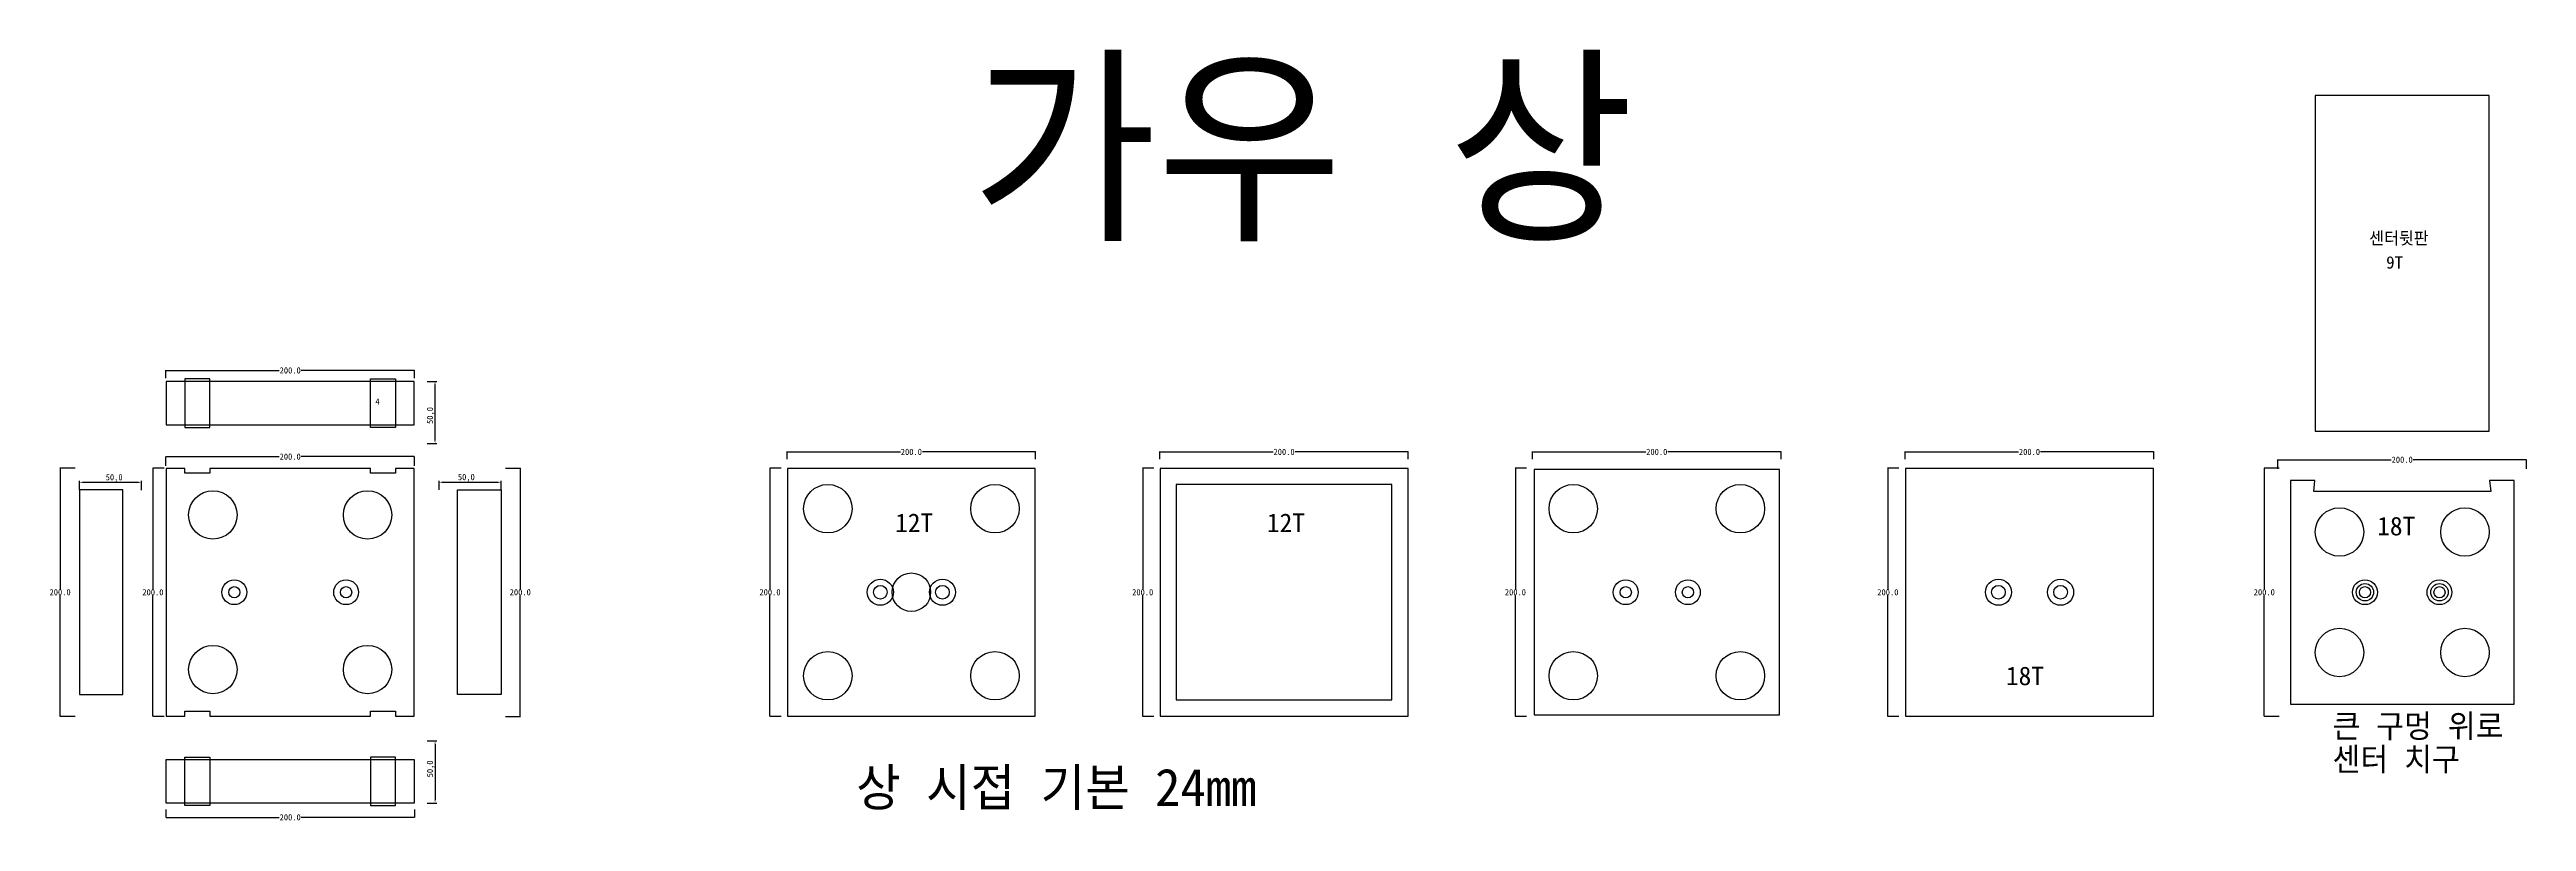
# Model space of a CAD drawing. Header units: millimetres. Extents: x 493 to 2486, y 191 to 813.
import ezdxf

# ---------------------------------------------------------------- set-up
doc = ezdxf.new("R2010")
doc.units = ezdxf.units.MM
for name, color, linetype in [('TEXT', 7, 'Continuous'), ('볼트 구멍', 7, 'Continuous'), ('치구', 7, 'Continuous'), ('치수', 7, 'Continuous')]:
    doc.layers.add(name, color=color, linetype=linetype)
doc.dimstyles.new('ISO-25', dxfattribs={"dimtxt": 2.5, "dimasz": 2.5, "dimexe": 1.25, "dimexo": 0.625, "dimtad": 1, "dimtxsty": 'Standard', "dimcen": 2.5, "dimadec": 0, "dimazin": 0, "dimtfac": 1, "dimtmove": 0, "dimatfit": 3, "dimfxl": 0, "dimarcsym": 0})
doc.dimstyles.get("Standard").update_dxf_attribs({"dimtxt": 7, "dimasz": 0.18, "dimexe": 0.18, "dimexo": 0.0625, "dimgap": 0.09, "dimtad": 0, "dimtih": 1, "dimtoh": 1, "dimdec": 1, "dimzin": 0, "dimdsep": 46, "dimtxsty": 'Standard', "dimcen": 0.09, "dimadec": 0, "dimazin": 0, "dimtfac": 1, "dimtdec": 1, "dimtofl": 0, "dimtmove": 0, "dimatfit": 3, "dimfxl": 0, "dimtolj": 1, "dimtzin": 0, "dimarcsym": 0})

# ---------------------------------------------------------------- blocks, each defined once
blk = doc.blocks.new('*D22')
at = {"layer": 'Defpoints', "color": 0}
for p in [(1086.3, 482.7), (1286.3, 488.6), (1286.3, 482.7)]:
    blk.add_point(p, dxfattribs=at)
at = {"layer": '치수', "color": 0, "lineweight": -2}
for p, q in [((1086.3, 482.8), (1086.3, 488.8)), ((1086.5, 488.6), (1177.5, 488.6)), ((1286.1, 488.6), (1195.2, 488.6)), ((1286.3, 482.8), (1286.3, 488.8))]:
    blk.add_line(p, q, dxfattribs=at)
at = {"layer": '치수', "color": 0}
for points in [[(1086.5, 488.6), (1086.5, 488.6), (1086.3, 488.6)], [(1286.1, 488.6), (1286.1, 488.6), (1286.3, 488.6)]]:
    blk.add_solid(points, dxfattribs=at)
at = {"layer": '치수', "color": 0, "insert": (1186.3, 488.6), "char_height": 5, "attachment_point": 5}
blk.add_mtext('\\A1;200.0', dxfattribs=at)
blk = doc.blocks.new('*D23')
at = {"layer": 'Defpoints', "color": 0}
for p in [(513.2, 475.6), (501.1, 275.6), (513.2, 275.6)]:
    blk.add_point(p, dxfattribs=at)
at = {"layer": '치수', "color": 0, "lineweight": -2}
for p, q in [((513.1, 475.6), (500.9, 475.6)), ((501.1, 475.4), (501.1, 378.2)), ((501.1, 275.8), (501.1, 373)), ((513.1, 275.6), (500.9, 275.6))]:
    blk.add_line(p, q, dxfattribs=at)
at = {"layer": '치수', "color": 0}
for points in [[(501.1, 475.4), (501.1, 475.4), (501.1, 475.6)], [(501.1, 275.8), (501.1, 275.8), (501.1, 275.6)]]:
    blk.add_solid(points, dxfattribs=at)
at = {"layer": '치수', "color": 0, "insert": (501.1, 375.6), "char_height": 5, "attachment_point": 5}
blk.add_mtext('\\A1;200.0', dxfattribs=at)
blk = doc.blocks.new('*D24')
at = {"layer": 'Defpoints', "color": 0}
for p in [(516.6, 464.1), (516.6, 457.4), (566.6, 457.3)]:
    blk.add_point(p, dxfattribs=at)
at = {"layer": '치수', "color": 0, "lineweight": -2}
for p, q in [((516.6, 458), (516.6, 465.3)), ((564.1, 464.1), (519.1, 464.1)), ((566.6, 457.9), (566.6, 465.3))]:
    blk.add_line(p, q, dxfattribs=at)
at = {"layer": '치수', "color": 0}
for points in [[(519.1, 464.5), (519.1, 463.7), (516.6, 464.1)], [(564.1, 464.5), (564.1, 463.7), (566.6, 464.1)]]:
    blk.add_solid(points, dxfattribs=at)
at = {"layer": '치수', "color": 0, "insert": (544.6, 467.6), "char_height": 5, "attachment_point": 5}
blk.add_mtext('50,0', dxfattribs=at)
blk = doc.blocks.new('*D25')
at = {"layer": 'Defpoints', "color": 0}
for p in [(856.1, 464.2), (806.1, 457.4), (856.1, 457.4)]:
    blk.add_point(p, dxfattribs=at)
at = {"layer": '치수', "color": 0, "lineweight": -2}
for p, q in [((806.1, 458), (806.1, 465.4)), ((808.6, 464.2), (853.6, 464.2)), ((856.1, 458), (856.1, 465.4))]:
    blk.add_line(p, q, dxfattribs=at)
at = {"layer": '치수', "color": 0}
for points in [[(808.6, 464.6), (808.6, 463.8), (806.1, 464.2)], [(853.6, 464.6), (853.6, 463.8), (856.1, 464.2)]]:
    blk.add_solid(points, dxfattribs=at)
at = {"layer": '치수', "color": 0, "insert": (828.1, 467.7), "char_height": 5, "attachment_point": 5}
blk.add_mtext('50,0', dxfattribs=at)
blk = doc.blocks.new('*D26')
at = {"layer": 'Defpoints', "color": 0}
for p in [(584.9, 475.6), (575.8, 275.6), (584.9, 275.6)]:
    blk.add_point(p, dxfattribs=at)
at = {"layer": '치수', "color": 0, "lineweight": -2}
for p, q in [((584.8, 475.6), (575.6, 475.6)), ((575.8, 475.4), (575.8, 378.2)), ((575.8, 275.8), (575.8, 373)), ((584.8, 275.6), (575.6, 275.6))]:
    blk.add_line(p, q, dxfattribs=at)
at = {"layer": '치수', "color": 0}
for points in [[(575.8, 475.4), (575.8, 475.4), (575.8, 475.6)], [(575.8, 275.8), (575.8, 275.8), (575.8, 275.6)]]:
    blk.add_solid(points, dxfattribs=at)
at = {"layer": '치수', "color": 0, "insert": (575.8, 375.6), "char_height": 5, "attachment_point": 5}
blk.add_mtext('\\A1;200.0', dxfattribs=at)
blk = doc.blocks.new('*D27')
at = {"layer": 'Defpoints', "color": 0}
for p in [(859.5, 475.6), (859.5, 275.6), (871.5, 275.6)]:
    blk.add_point(p, dxfattribs=at)
at = {"layer": '치수', "color": 0, "lineweight": -2}
for p, q in [((859.5, 475.6), (871.7, 475.6)), ((871.5, 475.4), (871.5, 378.2)), ((871.5, 275.8), (871.5, 373)), ((859.5, 275.6), (871.7, 275.6))]:
    blk.add_line(p, q, dxfattribs=at)
at = {"layer": '치수', "color": 0}
for points in [[(871.5, 475.4), (871.6, 475.4), (871.5, 475.6)], [(871.5, 275.8), (871.6, 275.8), (871.5, 275.6)]]:
    blk.add_solid(points, dxfattribs=at)
at = {"layer": '치수', "color": 0, "insert": (871.5, 375.6), "char_height": 5, "attachment_point": 5}
blk.add_mtext('\\A1;200.0', dxfattribs=at)
blk = doc.blocks.new('*D28')
at = {"layer": 'Defpoints', "color": 0}
for p in [(1081.4, 475.6), (1072.5, 275.6), (1081.4, 275.6)]:
    blk.add_point(p, dxfattribs=at)
at = {"layer": '치수', "color": 0, "lineweight": -2}
for p, q in [((1081.4, 475.6), (1072.3, 475.6)), ((1072.5, 475.4), (1072.5, 378.2)), ((1072.5, 275.8), (1072.5, 373)), ((1081.4, 275.6), (1072.3, 275.6))]:
    blk.add_line(p, q, dxfattribs=at)
at = {"layer": '치수', "color": 0}
for points in [[(1072.5, 475.4), (1072.6, 475.4), (1072.5, 475.6)], [(1072.5, 275.8), (1072.6, 275.8), (1072.5, 275.6)]]:
    blk.add_solid(points, dxfattribs=at)
at = {"layer": '치수', "color": 0, "insert": (1072.5, 375.6), "char_height": 5, "attachment_point": 5}
blk.add_mtext('\\A1;200.0', dxfattribs=at)
blk = doc.blocks.new('*D29')
at = {"layer": 'Defpoints', "color": 0}
for p in [(586.3, 200.8), (786.3, 200.8), (786.3, 194.4)]:
    blk.add_point(p, dxfattribs=at)
at = {"layer": '치수', "color": 0, "lineweight": -2}
for p, q in [((586.3, 200.7), (586.3, 194.2)), ((786.3, 200.7), (786.3, 194.2)), ((586.5, 194.4), (677.5, 194.4)), ((786.1, 194.4), (695.2, 194.4))]:
    blk.add_line(p, q, dxfattribs=at)
at = {"layer": '치수', "color": 0}
for points in [[(586.5, 194.4), (586.5, 194.3), (586.3, 194.4)], [(786.1, 194.4), (786.1, 194.3), (786.3, 194.4)]]:
    blk.add_solid(points, dxfattribs=at)
at = {"layer": '치수', "color": 0, "insert": (686.3, 194.4), "char_height": 5, "attachment_point": 5}
blk.add_mtext('\\A1;200.0', dxfattribs=at)
blk = doc.blocks.new('*D30')
at = {"layer": 'Defpoints', "color": 0}
for p in [(796, 255.9), (796, 205.9), (802.9, 205.9)]:
    blk.add_point(p, dxfattribs=at)
at = {"layer": '치수', "color": 0, "lineweight": -2}
for p, q in [((796.6, 255.9), (804.2, 255.9)), ((802.9, 253.4), (802.9, 208.4)), ((796.6, 205.9), (804.2, 205.9))]:
    blk.add_line(p, q, dxfattribs=at)
at = {"layer": '치수', "color": 0}
for points in [[(802.5, 253.4), (803.3, 253.4), (802.9, 255.9)], [(802.5, 208.4), (803.3, 208.4), (802.9, 205.9)]]:
    blk.add_solid(points, dxfattribs=at)
at = {"layer": '치수', "color": 0, "insert": (799.4, 233.4), "char_height": 5, "attachment_point": 5, "rotation": 90}
blk.add_mtext('50,0', dxfattribs=at)
blk = doc.blocks.new('*D31')
at = {"layer": 'Defpoints', "color": 0}
for p in [(786.3, 484.8), (586.3, 477.4), (786.3, 477.4)]:
    blk.add_point(p, dxfattribs=at)
at = {"layer": '치수', "color": 0, "lineweight": -2}
for p, q in [((586.3, 477.5), (586.3, 485)), ((586.5, 484.8), (677.5, 484.8)), ((786.1, 484.8), (695.2, 484.8)), ((786.3, 477.5), (786.3, 485))]:
    blk.add_line(p, q, dxfattribs=at)
at = {"layer": '치수', "color": 0}
for points in [[(586.5, 484.9), (586.5, 484.8), (586.3, 484.8)], [(786.1, 484.9), (786.1, 484.8), (786.3, 484.8)]]:
    blk.add_solid(points, dxfattribs=at)
at = {"layer": '치수', "color": 0, "insert": (686.3, 484.8), "char_height": 5, "attachment_point": 5}
blk.add_mtext('\\A1;200.0', dxfattribs=at)
blk = doc.blocks.new('*D32')
at = {"layer": 'Defpoints', "color": 0}
for p in [(586.3, 547.8), (786.3, 554.2), (786.3, 547.8)]:
    blk.add_point(p, dxfattribs=at)
at = {"layer": '치수', "color": 0, "lineweight": -2}
for p, q in [((586.3, 547.9), (586.3, 554.4)), ((586.5, 554.2), (677.5, 554.2)), ((786.1, 554.2), (695.2, 554.2)), ((786.3, 547.9), (786.3, 554.4))]:
    blk.add_line(p, q, dxfattribs=at)
at = {"layer": '치수', "color": 0}
for points in [[(586.5, 554.2), (586.5, 554.2), (586.3, 554.2)], [(786.1, 554.2), (786.1, 554.2), (786.3, 554.2)]]:
    blk.add_solid(points, dxfattribs=at)
at = {"layer": '치수', "color": 0, "insert": (686.3, 554.2), "char_height": 5, "attachment_point": 5}
blk.add_mtext('\\A1;200.0', dxfattribs=at)
blk = doc.blocks.new('*D33')
at = {"layer": 'Defpoints', "color": 0}
for p in [(796, 545.4), (802.9, 545.4), (796, 495.4)]:
    blk.add_point(p, dxfattribs=at)
at = {"layer": '치수', "color": 0, "lineweight": -2}
for p, q in [((796.6, 545.4), (804.2, 545.4)), ((802.9, 497.9), (802.9, 542.9)), ((796.6, 495.4), (804.2, 495.4))]:
    blk.add_line(p, q, dxfattribs=at)
at = {"layer": '치수', "color": 0}
for points in [[(802.5, 542.9), (803.3, 542.9), (802.9, 545.4)], [(802.5, 497.9), (803.3, 497.9), (802.9, 495.4)]]:
    blk.add_solid(points, dxfattribs=at)
at = {"layer": '치수', "color": 0, "insert": (799.4, 517.9), "char_height": 5, "attachment_point": 5, "rotation": 90}
blk.add_mtext('50,0', dxfattribs=at)
blk = doc.blocks.new('*D34')
at = {"layer": 'Defpoints', "color": 0}
for p in [(1986.3, 482.7), (2186.3, 488.6), (2186.3, 482.7)]:
    blk.add_point(p, dxfattribs=at)
at = {"layer": '치수', "color": 0, "lineweight": -2}
for p, q in [((1986.3, 482.8), (1986.3, 488.8)), ((1986.5, 488.6), (2077.5, 488.6)), ((2186.1, 488.6), (2095.2, 488.6)), ((2186.3, 482.8), (2186.3, 488.8))]:
    blk.add_line(p, q, dxfattribs=at)
at = {"layer": '치수', "color": 0}
for points in [[(1986.5, 488.6), (1986.5, 488.6), (1986.3, 488.6)], [(2186.1, 488.6), (2186.1, 488.6), (2186.3, 488.6)]]:
    blk.add_solid(points, dxfattribs=at)
at = {"layer": '치수', "color": 0, "insert": (2086.3, 488.6), "char_height": 5, "attachment_point": 5}
blk.add_mtext('\\A1;200.0', dxfattribs=at)
blk = doc.blocks.new('*D35')
at = {"layer": 'Defpoints', "color": 0}
for p in [(1981.2, 475.6), (1972.3, 275.6), (1981.2, 275.6)]:
    blk.add_point(p, dxfattribs=at)
at = {"layer": '치수', "color": 0, "lineweight": -2}
for p, q in [((1981.1, 475.6), (1972.1, 475.6)), ((1972.3, 475.4), (1972.3, 378.2)), ((1972.3, 275.8), (1972.3, 373)), ((1981.1, 275.6), (1972.1, 275.6))]:
    blk.add_line(p, q, dxfattribs=at)
at = {"layer": '치수', "color": 0}
for points in [[(1972.2, 475.4), (1972.3, 475.4), (1972.3, 475.6)], [(1972.2, 275.8), (1972.3, 275.8), (1972.3, 275.6)]]:
    blk.add_solid(points, dxfattribs=at)
at = {"layer": '치수', "color": 0, "insert": (1972.3, 375.6), "char_height": 5, "attachment_point": 5}
blk.add_mtext('\\A1;200.0', dxfattribs=at)
blk = doc.blocks.new('*D36')
at = {"layer": 'Defpoints', "color": 0}
for p in [(1381.4, 475.6), (1372.5, 275.6), (1381.4, 275.6)]:
    blk.add_point(p, dxfattribs=at)
at = {"layer": '치수', "color": 0, "lineweight": -2}
for p, q in [((1381.4, 475.6), (1372.3, 475.6)), ((1372.5, 475.4), (1372.5, 378.2)), ((1372.5, 275.8), (1372.5, 373)), ((1381.4, 275.6), (1372.3, 275.6))]:
    blk.add_line(p, q, dxfattribs=at)
at = {"layer": '치수', "color": 0}
for points in [[(1372.5, 475.4), (1372.6, 475.4), (1372.5, 475.6)], [(1372.5, 275.8), (1372.6, 275.8), (1372.5, 275.6)]]:
    blk.add_solid(points, dxfattribs=at)
at = {"layer": '치수', "color": 0, "insert": (1372.5, 375.6), "char_height": 5, "attachment_point": 5}
blk.add_mtext('\\A1;200.0', dxfattribs=at)
blk = doc.blocks.new('*D37')
at = {"layer": 'Defpoints', "color": 0}
for p in [(1681.4, 475.6), (1672.5, 275.6), (1681.4, 275.6)]:
    blk.add_point(p, dxfattribs=at)
at = {"layer": '치수', "color": 0, "lineweight": -2}
for p, q in [((1681.4, 475.6), (1672.3, 475.6)), ((1672.5, 475.4), (1672.5, 378.2)), ((1672.5, 275.8), (1672.5, 373)), ((1681.4, 275.6), (1672.3, 275.6))]:
    blk.add_line(p, q, dxfattribs=at)
at = {"layer": '치수', "color": 0}
for points in [[(1672.5, 475.4), (1672.6, 475.4), (1672.5, 475.6)], [(1672.5, 275.8), (1672.6, 275.8), (1672.5, 275.6)]]:
    blk.add_solid(points, dxfattribs=at)
at = {"layer": '치수', "color": 0, "insert": (1672.5, 375.6), "char_height": 5, "attachment_point": 5}
blk.add_mtext('\\A1;200.0', dxfattribs=at)
blk = doc.blocks.new('*D38')
at = {"layer": 'Defpoints', "color": 0}
for p in [(1386.3, 482.7), (1586.3, 488.6), (1586.3, 482.7)]:
    blk.add_point(p, dxfattribs=at)
at = {"layer": '치수', "color": 0, "lineweight": -2}
for p, q in [((1386.3, 482.8), (1386.3, 488.8)), ((1386.5, 488.6), (1477.5, 488.6)), ((1586.1, 488.6), (1495.2, 488.6)), ((1586.3, 482.8), (1586.3, 488.8))]:
    blk.add_line(p, q, dxfattribs=at)
at = {"layer": '치수', "color": 0}
for points in [[(1386.5, 488.6), (1386.5, 488.6), (1386.3, 488.6)], [(1586.1, 488.6), (1586.1, 488.6), (1586.3, 488.6)]]:
    blk.add_solid(points, dxfattribs=at)
at = {"layer": '치수', "color": 0, "insert": (1486.3, 488.6), "char_height": 5, "attachment_point": 5}
blk.add_mtext('\\A1;200.0', dxfattribs=at)
blk = doc.blocks.new('*D39')
at = {"layer": 'Defpoints', "color": 0}
for p in [(1686.3, 482.7), (1886.3, 488.6), (1886.3, 482.7)]:
    blk.add_point(p, dxfattribs=at)
at = {"layer": '치수', "color": 0, "lineweight": -2}
for p, q in [((1686.3, 482.8), (1686.3, 488.8)), ((1686.5, 488.6), (1777.5, 488.6)), ((1886.1, 488.6), (1795.2, 488.6)), ((1886.3, 482.8), (1886.3, 488.8))]:
    blk.add_line(p, q, dxfattribs=at)
at = {"layer": '치수', "color": 0}
for points in [[(1686.5, 488.6), (1686.5, 488.6), (1686.3, 488.6)], [(1886.1, 488.6), (1886.1, 488.6), (1886.3, 488.6)]]:
    blk.add_solid(points, dxfattribs=at)
at = {"layer": '치수', "color": 0, "insert": (1786.3, 488.6), "char_height": 5, "attachment_point": 5}
blk.add_mtext('\\A1;200.0', dxfattribs=at)
blk = doc.blocks.new('*D40')
at = {"layer": 'Defpoints', "color": 0}
for p in [(2287.4, 475.6), (2275.3, 275.6), (2287.4, 275.6)]:
    blk.add_point(p, dxfattribs=at)
at = {"layer": '치수', "color": 0, "lineweight": -2}
for p, q in [((2287.3, 475.6), (2275.1, 475.6)), ((2275.3, 475.4), (2275.3, 378.2)), ((2275.3, 275.8), (2275.3, 373)), ((2287.3, 275.6), (2275.1, 275.6))]:
    blk.add_line(p, q, dxfattribs=at)
at = {"layer": '치수', "color": 0}
for points in [[(2275.3, 475.4), (2275.3, 475.4), (2275.3, 475.6)], [(2275.3, 275.8), (2275.3, 275.8), (2275.3, 275.6)]]:
    blk.add_solid(points, dxfattribs=at)
at = {"layer": '치수', "color": 0, "insert": (2275.3, 375.6), "char_height": 5, "attachment_point": 5}
blk.add_mtext('\\A1;200.0', dxfattribs=at)
blk = doc.blocks.new('*D41')
at = {"layer": 'Defpoints', "color": 0}
for p in [(2486.3, 482.3), (2286.3, 474.9), (2486.3, 474.9)]:
    blk.add_point(p, dxfattribs=at)
at = {"layer": '치수', "color": 0, "lineweight": -2}
for p, q in [((2286.3, 475), (2286.3, 482.5)), ((2286.5, 482.3), (2377.5, 482.3)), ((2486.1, 482.3), (2395.2, 482.3)), ((2486.3, 475), (2486.3, 482.5))]:
    blk.add_line(p, q, dxfattribs=at)
at = {"layer": '치수', "color": 0}
for points in [[(2286.5, 482.4), (2286.5, 482.3), (2286.3, 482.3)], [(2486.1, 482.4), (2486.1, 482.3), (2486.3, 482.3)]]:
    blk.add_solid(points, dxfattribs=at)
at = {"layer": '치수', "color": 0, "insert": (2386.3, 482.3), "char_height": 5, "attachment_point": 5}
blk.add_mtext('\\A1;200.0', dxfattribs=at)

msp = doc.modelspace()

# ---------------------------------------------------------------- linework, layer by layer
at = {"layer": '볼트 구멍', "color": 2}
for centre in [(641.32, 375.62), (731.32, 375.62)]:
    msp.add_circle(centre, 10, dxfattribs=at)
at = {"layer": '볼트 구멍', "color": 3}
for centre, radius in [((641.32, 375.62), 4.5), ((731.32, 375.62), 4.5), ((1161.32, 375.62), 5.5), ((1186.32, 375.62), 15.5), ((1211.32, 375.62), 5.5), ((1761.32, 375.62), 4.5), ((1811.32, 375.62), 4.5), ((2061.32, 375.62), 5.5), ((2111.32, 375.62), 5.5), ((2356.32, 375.62), 4.5), ((2416.32, 375.62), 4.5)]:
    msp.add_circle(centre, radius, dxfattribs=at)
at = {"layer": '볼트 구멍', "color": 6}
for centre, radius in [((1161.32, 375.62), 10.5), ((1211.32, 375.62), 10.5), ((1761.32, 375.62), 10), ((1811.32, 375.62), 10), ((2061.32, 375.62), 10.5), ((2111.32, 375.62), 10.5), ((2356.32, 375.62), 7), ((2416.32, 375.62), 7)]:
    msp.add_circle(centre, radius, dxfattribs=at)
at = {"layer": '볼트 구멍', "color": 1}
for centre in [(2356.32, 375.62), (2416.32, 375.62)]:
    msp.add_circle(centre, 10, dxfattribs=at)
at = {"layer": '치구', "color": 1}
for points in [[(2316.32, 505.42), (2456.32, 505.42), (2456.32, 775.42), (2316.32, 775.42)], [(601.57, 508.37), (621.57, 508.37), (621.57, 547.36), (601.57, 547.36)], [(771.07, 508.37), (751.07, 508.37), (751.07, 547.36), (771.07, 547.36)], [(601.57, 242.87), (621.57, 242.87), (621.57, 203.87), (601.57, 203.87)], [(771.07, 242.87), (751.07, 242.87), (751.07, 203.87), (771.07, 203.87)]]:
    msp.add_lwpolyline(points, close=True, dxfattribs=at)
at = {"layer": '치구'}
for points in [[(586.57, 510.37), (786.07, 510.37), (786.07, 545.37), (586.57, 545.37)], [(586.57, 275.87), (601.57, 275.87), (601.57, 279.87), (621.57, 279.87), (621.57, 275.87), (751.07, 275.87), (751.07, 279.87), (771.07, 279.87), (771.07, 275.87), (786.07, 275.87), (786.07, 475.37), (771.07, 475.37), (771.07, 471.37), (751.07, 471.37), (751.07, 475.37), (621.57, 475.37), (621.57, 471.37), (601.57, 471.37), (601.57, 475.37), (586.57, 475.37)], [(1086.57, 475.37), (1086.57, 275.87), (1286.07, 275.87), (1286.07, 475.37)], [(1386.57, 475.37), (1386.57, 275.87), (1586.07, 275.87), (1586.07, 475.37)], [(1399.57, 462.37), (1399.57, 288.87), (1573.07, 288.87), (1573.07, 462.37)], [(1687.57, 474.37), (1687.57, 276.87), (1885.07, 276.87), (1885.07, 474.37)], [(1986.57, 475.37), (1986.57, 275.87), (2186.07, 275.87), (2186.07, 475.37)], [(2316.07, 465.62), (2296.32, 465.62), (2296.32, 285.62), (2476.32, 285.62), (2476.32, 465.62), (2456.57, 465.62), (2457.57, 456.62), (2315.07, 456.62)], [(551.57, 457.97), (516.57, 457.97), (516.57, 293.27), (551.57, 293.27)], [(821.07, 457.97), (856.07, 457.97), (856.07, 293.27), (821.07, 293.27)], [(586.57, 240.87), (786.07, 240.87), (786.07, 205.87), (586.57, 205.87)]]:
    msp.add_lwpolyline(points, close=True, dxfattribs=at)
for centre in [(1119.07, 442.87), (1253.57, 442.87), (1719.07, 442.87), (1853.57, 442.87), (624.07, 437.87), (748.57, 437.87), (2335.82, 424.12), (2436.82, 424.12), (2335.82, 327.12), (2436.82, 327.12), (624.07, 313.37), (748.57, 313.37), (1119.07, 308.37), (1253.57, 308.37), (1719.07, 308.37), (1853.57, 308.37)]:
    msp.add_circle(centre, 19.5, dxfattribs=at)

# ---------------------------------------------------------------- texts
at = {"layer": 'TEXT', "linetype": 'Continuous'}
msp.add_text('가우 상', height=125, dxfattribs=at).set_placement((1234.37, 671.54))
at = {"layer": 'TEXT', "color": 1}
for s, height, p in [('센터뒷판', 10, (2359.72, 655.71)), ('9T', 10, (2373.4, 636.15)), ('4', 5, (754.89, 526.67)), ('12T', 15, (1173.23, 424.04)), ('12T', 15, (1472.48, 424.04)), ('18T', 15, (2366.19, 421.39)), ('18T', 15, (2067.34, 300.82))]:
    msp.add_text(s, height=height, dxfattribs=at).set_placement(p)
at = {"layer": 'TEXT', "color": 1, "linetype": 'Continuous'}
for s, p in [('큰 구멍 위로 ', (2330.23, 258.54)), ('센터 치구', (2330.23, 231.76))]:
    msp.add_text(s, height=18.75, dxfattribs=at).set_placement(p)
at = {"layer": 'TEXT', "color": 3}
msp.add_text('상 시접 기본 24mm', height=30, dxfattribs=at).set_placement((1141.86, 203.6))

# ---------------------------------------------------------------- dimensions: what is measured, and where the dimension line sits
at = {"layer": '치수', "color": 4}
for base, p1, p2, dimstyle, override, picture, middle in [((786.32, 554.19), (586.32, 547.79), (786.32, 547.79), 'Standard', {"dimtxt": 5}, '*D32', (686.32, 554.19)), ((856.07, 464.19), (806.07, 457.42), (856.07, 457.42), 'ISO-25', {"dimtxt": 5, "dimdec": 1, "dimzin": 0, "dimtdec": 1}, '*D25', (828.07, 464.19)), ((786.32, 194.36), (586.32, 200.75), (786.32, 200.75), 'Standard', {"dimtxt": 5}, '*D29', (686.32, 194.36))]:
    dim = msp.add_linear_dim(base=base, p1=p1, p2=p2, dimstyle=dimstyle, override=override, dxfattribs=at)
    dim.commit()
    dim.dimension.update_dxf_attribs({"geometry": picture, "text_midpoint": middle, "dimtype": 160})
for base, p1, p2, angle, picture, middle in [((802.9, 545.37), (796, 495.37), (796, 545.37), 90, '*D33', (802.9, 517.87)), ((516.57, 464.09), (566.57, 457.32), (516.57, 457.42), 180, '*D24', (544.57, 464.09)), ((802.9, 205.87), (796, 255.87), (796, 205.87), 270, '*D30', (802.9, 233.37))]:
    dim = msp.add_linear_dim(base=base, p1=p1, p2=p2, angle=angle, dimstyle='ISO-25', override={"dimtxt": 5, "dimdec": 1, "dimzin": 0, "dimtdec": 1}, dxfattribs=at)
    dim.commit()
    dim.dimension.update_dxf_attribs({"geometry": picture, "text_midpoint": middle, "dimtype": 160})
for base, p1, p2, picture, middle in [((786.32, 484.84), (586.32, 477.44), (786.32, 477.44), '*D31', (686.32, 484.84)), ((1286.32, 488.61), (1086.32, 482.72), (1286.32, 482.72), '*D22', (1186.32, 488.61)), ((1586.32, 488.61), (1386.32, 482.72), (1586.32, 482.72), '*D38', (1486.32, 488.61)), ((1886.32, 488.61), (1686.32, 482.72), (1886.32, 482.72), '*D39', (1786.32, 488.61)), ((2186.32, 488.61), (1986.32, 482.72), (2186.32, 482.72), '*D34', (2086.32, 488.61)), ((2486.32, 482.34), (2286.32, 474.94), (2486.32, 474.94), '*D41', (2386.32, 482.34))]:
    dim = msp.add_linear_dim(base=base, p1=p1, p2=p2, dimstyle='Standard', override={"dimtxt": 5}, dxfattribs=at)
    dim.commit()
    dim.dimension.update_dxf_attribs({"geometry": picture, "text_midpoint": middle})
for base, p1, p2, picture, middle in [((501.11, 275.62), (513.18, 475.62), (513.18, 275.62), '*D23', (501.11, 375.62)), ((575.79, 275.62), (584.86, 475.62), (584.86, 275.62), '*D26', (575.79, 375.62)), ((871.54, 275.62), (859.47, 475.62), (859.47, 275.62), '*D27', (871.54, 375.62)), ((1072.53, 275.62), (1081.43, 475.62), (1081.43, 275.62), '*D28', (1072.53, 375.62)), ((1372.53, 275.62), (1381.43, 475.62), (1381.43, 275.62), '*D36', (1372.53, 375.62)), ((1672.53, 275.62), (1681.43, 475.62), (1681.43, 275.62), '*D37', (1672.53, 375.62)), ((1972.28, 275.62), (1981.18, 475.62), (1981.18, 275.62), '*D35', (1972.28, 375.62)), ((2275.29, 275.62), (2287.36, 475.62), (2287.36, 275.62), '*D40', (2275.29, 375.62))]:
    dim = msp.add_linear_dim(base=base, p1=p1, p2=p2, angle=90, dimstyle='Standard', override={"dimtxt": 5}, dxfattribs=at)
    dim.commit()
    dim.dimension.update_dxf_attribs({"geometry": picture, "text_midpoint": middle})

doc.saveas('drawing.dxf')
